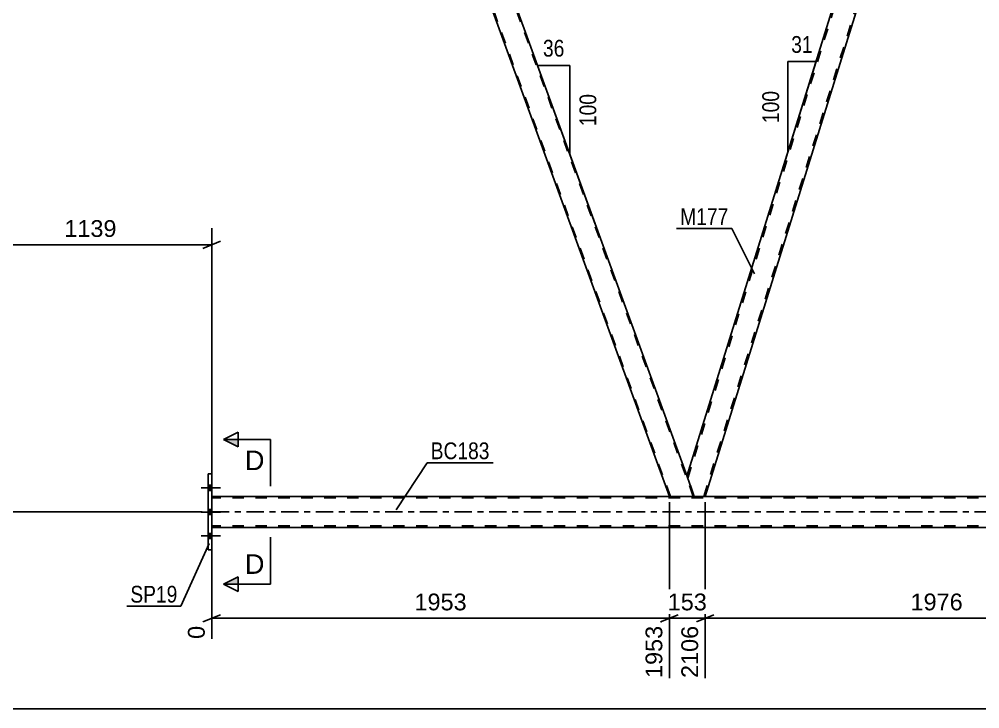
# Model space of a CAD drawing. Header units: millimetres. Extents: x 0 to 841, y 0 to 594.
# Drawn here: x 82.9 to 246.9, y 267.1 to 384.8 of the extents above; entities that cross this region are included whole.
import ezdxf

# ---------------------------------------------------------------- set-up
doc = ezdxf.new("R2010")
doc.units = ezdxf.units.MM
doc.linetypes.add('DXK_LINE_DOT2', pattern=[3.9198, 1.9599, -1.9599])
doc.linetypes.add('DXK_LINE_DOT3', pattern=[5.9187, 2.979, -0.9799, 0.9799, -0.9799])
doc.styles.add('Arial', font='ARIAL.TTF', dxfattribs={"height": 0.2})
doc.styles.add('Arial Narrow', font='ARIALN.TTF', dxfattribs={"height": 0.2})

# ---------------------------------------------------------------- blocks, each defined once
blk = doc.blocks.new('Part-317311729-2515 - 2401')
at = {"color": 2, "linetype": 'Continuous'}
for p, q in [((274.54, 303.38), (115.74, 303.38)), ((274.54, 298.1), (115.74, 298.1))]:
    blk.add_line(p, q, dxfattribs=at)
at = {"color": 7, "linetype": 'DXK_LINE_DOT2'}
for p, q in [((115.74, 298.1), (115.74, 303.38)), ((728.79, 303.14), (115.74, 303.14)), ((728.79, 298.34), (115.74, 298.34))]:
    blk.add_line(p, q, dxfattribs=at)
at = {"color": 7, "linetype": 'DXK_LINE_DOT3'}
blk.add_line((115.74, 300.74), (728.79, 300.74), dxfattribs=at)
blk = doc.blocks.new('Bolt-317311729-2481 - 2401')
at = {"linetype": 'Continuous'}
for points in [[(115.74, 304.4), (115.74, 305.28), (115.1, 305.28), (115.1, 304.4)], [(115.74, 304.4), (115.74, 305.28), (115.1, 305.28), (115.1, 304.4)], [(115.74, 304.4), (115.74, 305.28), (115.1, 305.28), (115.1, 304.4)], [(115.74, 300.28), (115.74, 301.16), (115.1, 301.16), (115.1, 300.28)], [(115.74, 300.28), (115.74, 301.16), (115.1, 301.16), (115.1, 300.28)], [(115.74, 296.2), (115.74, 297.08), (115.1, 297.08), (115.1, 296.2)], [(115.74, 296.2), (115.74, 297.08), (115.1, 297.08), (115.1, 296.2)], [(115.74, 296.2), (115.74, 297.08), (115.1, 297.08), (115.1, 296.2)]]:
    blk.add_hatch(color=1, dxfattribs=at).paths.add_polyline_path(points)
at = {"color": 1, "linetype": 'Continuous'}
for p, q in [((115.1, 305.28), (115.74, 305.28)), ((115.1, 305.28), (115.74, 305.28)), ((115.1, 305.28), (115.74, 305.28)), ((113.94, 304.84), (117.26, 304.84)), ((113.94, 304.84), (117.26, 304.84)), ((113.94, 304.84), (117.26, 304.84)), ((115.1, 304.4), (115.74, 304.4)), ((115.1, 304.4), (115.74, 304.4)), ((115.1, 304.4), (115.74, 304.4)), ((113.94, 300.72), (117.26, 300.72)), ((113.94, 300.72), (117.26, 300.72)), ((115.1, 301.16), (115.74, 301.16)), ((115.1, 301.16), (115.74, 301.16)), ((115.1, 300.28), (115.74, 300.28)), ((115.1, 300.28), (115.74, 300.28)), ((115.1, 297.08), (115.74, 297.08)), ((115.1, 297.08), (115.74, 297.08)), ((115.1, 297.08), (115.74, 297.08)), ((113.94, 296.64), (117.26, 296.64)), ((113.94, 296.64), (117.26, 296.64)), ((113.94, 296.64), (117.26, 296.64)), ((115.1, 296.2), (115.74, 296.2)), ((115.1, 296.2), (115.74, 296.2)), ((115.1, 296.2), (115.74, 296.2))]:
    blk.add_line(p, q, dxfattribs=at)
blk = doc.blocks.new('Part-317311729-2914 - 2401')
at = {"color": 7, "linetype": 'DXK_LINE_DOT2'}
for p, q in [((153.5, 424.6), (149.74, 424.6)), ((149.74, 424.6), (149.89, 424.2)), ((194.04, 303.38), (149.91, 424.6)), ((149.91, 424.6), (149.93, 424.6)), ((149.93, 424.6), (149.96, 424.6)), ((197.95, 303.38), (153.83, 424.6)), ((198.12, 303.38), (196.88, 306.81)), ((198.12, 303.38), (193.86, 303.38))]:
    blk.add_line(p, q, dxfattribs=at)
at = {"color": 2, "linetype": 'Continuous'}
for p, q in [((193.86, 303.38), (149.89, 424.2)), ((154, 424.6), (153.5, 424.6)), ((196.88, 306.81), (154, 424.6))]:
    blk.add_line(p, q, dxfattribs=at)
blk = doc.blocks.new('Part-317311729-2804 - 2401')
at = {"color": 2, "linetype": 'Continuous'}
for p, q in [((115.74, 307.24), (115.1, 307.24)), ((115.1, 307.24), (115.1, 294.24)), ((115.74, 294.24), (115.74, 307.24)), ((115.1, 294.24), (115.74, 294.24))]:
    blk.add_line(p, q, dxfattribs=at)
blk = doc.blocks.new('Part-317311729-2859 - 2401')
at = {"color": 2, "linetype": 'Continuous'}
for p, q in [((196.86, 306.85), (233.56, 424.6)), ((234.88, 424.6), (233.56, 424.6)), ((236.43, 420.35), (234.88, 424.6)), ((199.97, 303.38), (236.43, 420.35)), ((198.12, 303.38), (196.88, 306.81))]:
    blk.add_line(p, q, dxfattribs=at)
at = {"color": 7, "linetype": 'DXK_LINE_DOT2'}
for p, q in [((196.99, 306.48), (233.81, 424.6)), ((199.72, 303.38), (236.29, 420.73)), ((196.86, 306.85), (196.88, 306.81)), ((199.97, 303.38), (198.12, 303.38))]:
    blk.add_line(p, q, dxfattribs=at)
blk = doc.blocks.new('Part-317311729-2899 - 2401')
at = {"color": 2, "linetype": 'Continuous'}
for p, q in [((239.14, 424.6), (234.88, 424.6)), ((239.14, 424.6), (281.5, 308.2)), ((277.25, 308.2), (236.43, 420.35))]:
    blk.add_line(p, q, dxfattribs=at)
at = {"color": 7, "linetype": 'DXK_LINE_DOT2'}
for p, q in [((234.88, 424.6), (236.43, 420.35)), ((279.25, 303.38), (235.13, 424.6)), ((235.13, 424.6), (235.15, 424.6)), ((283, 303.38), (238.88, 424.6)), ((279, 303.38), (277.25, 308.2)), ((283.26, 303.38), (281.5, 308.2)), ((283.26, 303.38), (279, 303.38))]:
    blk.add_line(p, q, dxfattribs=at)
blk = doc.blocks.new('StraightDimension-317311729-3341 - 2401')
at = {"color": 7, "linetype": 'Continuous'}
blk.add_line((73.66, 267.14), (738.05, 267.14), dxfattribs=at)
blk = doc.blocks.new('StraightDimension-317311729-3284 - 2401')
at = {"color": 7, "linetype": 'Continuous'}
for p, q in [((193.86, 302.38), (193.86, 272.39)), ((115.74, 297.1), (115.74, 279.06)), ((117.24, 283.19), (114.24, 281.99)), ((115.74, 282.59), (193.86, 282.59)), ((192.36, 281.99), (195.36, 283.19))]:
    blk.add_line(p, q, dxfattribs=at)
at = {"color": 0}
blk.add_wipeout([(159.85, 283.34), (159.85, 287.54), (149.75, 287.54), (149.75, 283.34)], dxfattribs=at)
at = {"color": 0, "linetype": 'Continuous'}
for points in [[(115.14, 281.89), (110.94, 281.89), (110.94, 278.46), (115.14, 278.46)], [(193.26, 281.89), (189.06, 281.89), (189.06, 271.79), (193.26, 271.79)]]:
    blk.add_wipeout(points, dxfattribs=at)
at = {"color": 3, "style": 'Arial'}
blk.add_text('1953', height=2.865, dxfattribs=at).set_placement((150.35, 283.94))
at = {"color": 3, "linetype": 'Continuous', "style": 'Arial'}
for s, height, p in [('0', 2.87, (114.54, 279.06)), ('1953', 2.865, (192.66, 272.39))]:
    blk.add_text(s, height=height, rotation=90.0002, dxfattribs=at).set_placement(p)
blk = doc.blocks.new('StraightDimension-317311729-2965 - 2401')
at = {"color": 7, "linetype": 'Continuous'}
for p, q in [((56.32, 425.1), (55.12, 428.1)), ((73.3, 426.6), (52.87, 426.6)), ((55.72, 300.74), (55.72, 426.6)), ((55.12, 302.24), (56.32, 299.24)), ((114.1, 300.74), (52.87, 300.74))]:
    blk.add_line(p, q, dxfattribs=at)
at = {"color": 0}
blk.add_wipeout([(54.97, 368.72), (50.77, 368.72), (50.77, 358.63), (54.97, 358.63)], dxfattribs=at)
at = {"color": 3, "style": 'Arial'}
blk.add_text('3147', height=2.865, rotation=90.0002, dxfattribs=at).set_placement((54.37, 359.23))
blk = doc.blocks.new('StraightDimension-317311729-3236 - 2401')
at = {"color": 7, "linetype": 'Continuous'}
for p, q in [((199.97, 302.38), (199.97, 272.39)), ((279, 302.38), (279, 272.39)), ((201.47, 283.19), (198.47, 281.99)), ((199.97, 282.59), (279, 282.59)), ((277.5, 281.99), (280.5, 283.19))]:
    blk.add_line(p, q, dxfattribs=at)
at = {"color": 0}
blk.add_wipeout([(244.53, 283.34), (244.53, 287.54), (234.44, 287.54), (234.44, 283.34)], dxfattribs=at)
at = {"color": 0, "linetype": 'Continuous'}
blk.add_wipeout([(278.4, 281.89), (274.2, 281.89), (274.2, 271.79), (278.4, 271.79)], dxfattribs=at)
at = {"color": 3, "style": 'Arial'}
blk.add_text('1976', height=2.865, dxfattribs=at).set_placement((235.04, 283.94))
at = {"color": 3, "linetype": 'Continuous', "style": 'Arial'}
blk.add_text('4082', height=2.865, rotation=90.0002, dxfattribs=at).set_placement((277.8, 272.39))
blk = doc.blocks.new('StraightDimension-317311729-3260 - 2401')
at = {"color": 7, "linetype": 'Continuous'}
for p, q in [((193.86, 302.38), (193.86, 272.39)), ((199.97, 302.38), (199.97, 272.39)), ((192.36, 281.99), (195.36, 283.19)), ((193.86, 282.59), (199.97, 282.59)), ((201.47, 283.19), (198.47, 281.99))]:
    blk.add_line(p, q, dxfattribs=at)
at = {"color": 0}
blk.add_wipeout([(200.85, 283.34), (200.85, 287.54), (192.98, 287.54), (192.98, 283.34)], dxfattribs=at)
at = {"color": 0, "linetype": 'Continuous'}
blk.add_wipeout([(199.37, 281.89), (195.17, 281.89), (195.17, 271.79), (199.37, 271.79)], dxfattribs=at)
at = {"color": 3, "style": 'Arial'}
blk.add_text('153', height=2.865, dxfattribs=at).set_placement((193.58, 283.94))
at = {"color": 3, "linetype": 'Continuous', "style": 'Arial'}
blk.add_text('2106', height=2.865, rotation=90.0002, dxfattribs=at).set_placement((198.77, 272.39))
blk = doc.blocks.new('StraightDimension-317311729-3300 - 2401')
at = {"color": 7, "linetype": 'Continuous'}
for p, q in [((74.3, 423.6), (74.3, 343.93)), ((115.74, 304.38), (115.74, 349.18)), ((75.8, 346.93), (72.8, 345.73)), ((74.3, 346.33), (115.74, 346.33)), ((114.24, 345.73), (117.24, 346.93))]:
    blk.add_line(p, q, dxfattribs=at)
at = {"color": 0}
blk.add_wipeout([(100.06, 347.08), (100.06, 351.28), (89.97, 351.28), (89.97, 347.08)], dxfattribs=at)
at = {"color": 3, "style": 'Arial'}
blk.add_text('1139', height=2.865, dxfattribs=at).set_placement((90.57, 347.68))
blk = doc.blocks.new('AngleDimension-317311729-3844 - 2401')
at = {"color": 7, "linetype": 'Continuous'}
for p, q in [((176.88, 376.96), (171.34, 376.96)), ((176.88, 361.73), (171.34, 376.96)), ((176.88, 361.73), (176.88, 376.96)), ((181.22, 349.83), (176.88, 361.73))]:
    blk.add_line(p, q, dxfattribs=at)
at = {"color": 0}
for points in [[(176.54, 377.86), (176.54, 382.06), (171.69, 382.06), (171.69, 377.86)], [(181.98, 372.69), (177.78, 372.69), (177.78, 366), (181.98, 366)]]:
    blk.add_wipeout(points, dxfattribs=at)
at = {"color": 3, "style": 'Arial Narrow'}
blk.add_text('36', height=2.863, dxfattribs=at).set_placement((172.29, 378.46))
blk.add_text('100', height=2.863, rotation=90.0002, dxfattribs=at).set_placement((181.38, 366.6))
blk = doc.blocks.new('AngleDimension-317311729-3923 - 2401')
at = {"color": 7, "linetype": 'Continuous'}
for p, q in [((214.09, 377.6), (218.91, 377.6)), ((214.09, 362.13), (218.91, 377.6)), ((214.09, 362.13), (214.09, 377.6)), ((213.74, 361.02), (214.09, 362.13))]:
    blk.add_line(p, q, dxfattribs=at)
at = {"color": 0}
for points in [[(218.93, 378.5), (218.93, 382.7), (214.07, 382.7), (214.07, 378.5)], [(213.19, 373.21), (208.99, 373.21), (208.99, 366.52), (213.19, 366.52)]]:
    blk.add_wipeout(points, dxfattribs=at)
at = {"color": 3, "style": 'Arial Narrow'}
blk.add_text('31', height=2.863, dxfattribs=at).set_placement((214.67, 379.1))
blk.add_text('100', height=2.863, rotation=90.0002, dxfattribs=at).set_placement((212.59, 367.12))
blk = doc.blocks.new('Mark-317311729-2511 - 2401')
at = {"color": 0}
blk.add_wipeout([(163.16, 309.74), (163.16, 312.74), (153.12, 312.74), (153.12, 309.74)], dxfattribs=at)
blk.add_wipeout([(163.16, 309.74), (163.16, 312.74), (153.12, 312.74), (153.12, 309.74)], dxfattribs=at)
at = {"color": 30, "linetype": 'Continuous'}
for p, q in [((147.2, 301.09), (152.52, 309.14)), ((152.52, 309.14), (163.76, 309.14))]:
    blk.add_line(p, q, dxfattribs=at)
at = {"color": 3, "style": 'Arial Narrow'}
blk.add_text('BC183', height=2.863, dxfattribs=at).set_placement((153.12, 309.74))
blk = doc.blocks.new('SectionMark-317311729-4136 - 2401')
at = {"linetype": 'Continuous'}
for points in [[(120.24, 313.12), (120.24, 311.87), (117.74, 313.12)], [(120.24, 289.67), (120.24, 288.42), (117.74, 288.42)]]:
    blk.add_hatch(color=6, dxfattribs=at).paths.add_polyline_path(points)
at = {"color": 6, "linetype": 'Continuous'}
for p, q in [((117.74, 313.12), (120.24, 314.37)), ((120.24, 311.87), (120.24, 314.37)), ((125.74, 313.12), (117.74, 313.12)), ((117.74, 313.12), (120.24, 311.87)), ((125.74, 313.12), (125.74, 305.12)), ((125.74, 288.42), (125.74, 296.42)), ((117.74, 288.42), (120.24, 289.67)), ((120.24, 289.67), (120.24, 287.17)), ((125.74, 288.42), (117.74, 288.42)), ((120.24, 287.17), (117.74, 288.42))]:
    blk.add_line(p, q, dxfattribs=at)
at = {"color": 0, "linetype": 'Continuous'}
for points in [[(124.74, 307.87), (124.74, 311.37), (121.37, 311.37), (121.37, 307.87)], [(124.74, 290.17), (124.74, 293.67), (121.37, 293.67), (121.37, 290.17)]]:
    blk.add_wipeout(points, dxfattribs=at)
at = {"color": 3, "linetype": 'Continuous', "style": 'Arial'}
for p in [(121.37, 307.87), (121.37, 290.17)]:
    blk.add_text('D', height=3.34, dxfattribs=at).set_placement(p)
blk = doc.blocks.new('Mark-317311729-2800 - 2401')
at = {"color": 0}
blk.add_wipeout([(109.88, 285.26), (109.88, 288.26), (101.84, 288.26), (101.84, 285.26)], dxfattribs=at)
blk.add_wipeout([(109.88, 285.26), (109.88, 288.26), (101.84, 288.26), (101.84, 285.26)], dxfattribs=at)
at = {"color": 30, "linetype": 'Continuous'}
for p in [(115.29, 295.33), (101.24, 284.66)]:
    blk.add_line(p, (110.48, 284.66), dxfattribs=at)
at = {"color": 3, "style": 'Arial Narrow'}
blk.add_text('SP19', height=2.863, dxfattribs=at).set_placement((101.84, 285.26))
blk = doc.blocks.new('Mark-317311729-2855 - 2401')
at = {"color": 0}
blk.add_wipeout([(203.93, 349.71), (203.93, 352.71), (195.71, 352.71), (195.71, 349.71)], dxfattribs=at)
blk.add_wipeout([(203.93, 349.71), (203.93, 352.71), (195.71, 352.71), (195.71, 349.71)], dxfattribs=at)
at = {"color": 30, "linetype": 'Continuous'}
for p in [(195.11, 349.11), (208.38, 341.36)]:
    blk.add_line(p, (204.53, 349.11), dxfattribs=at)
at = {"color": 3, "style": 'Arial Narrow'}
blk.add_text('M177', height=2.863, dxfattribs=at).set_placement((195.71, 349.71))

msp = doc.modelspace()

# ---------------------------------------------------------------- block references
for name in ['Part-317311729-2914 - 2401', 'Part-317311729-2859 - 2401', 'Part-317311729-2899 - 2401', 'Part-317311729-2804 - 2401', 'Bolt-317311729-2481 - 2401', 'Part-317311729-2515 - 2401']:
    msp.add_blockref(name, (0, 0))

# ---------------------------------------------------------------- next in the draw order: block references
msp.add_blockref('StraightDimension-317311729-3341 - 2401', (0, 0))

# ---------------------------------------------------------------- next in the draw order: block references
for name in ['AngleDimension-317311729-3923 - 2401', 'AngleDimension-317311729-3844 - 2401', 'Mark-317311729-2855 - 2401', 'StraightDimension-317311729-3284 - 2401', 'StraightDimension-317311729-3236 - 2401']:
    msp.add_blockref(name, (0, 0))

# ---------------------------------------------------------------- next in the draw order: block references
for name in ['StraightDimension-317311729-2965 - 2401', 'Mark-317311729-2511 - 2401', 'StraightDimension-317311729-3260 - 2401', 'Mark-317311729-2800 - 2401']:
    msp.add_blockref(name, (0, 0))

# ---------------------------------------------------------------- next in the draw order: block references
msp.add_blockref('StraightDimension-317311729-3300 - 2401', (0, 0))

# ---------------------------------------------------------------- next in the draw order: block references
msp.add_blockref('SectionMark-317311729-4136 - 2401', (0, 0))

doc.saveas('drawing.dxf')
